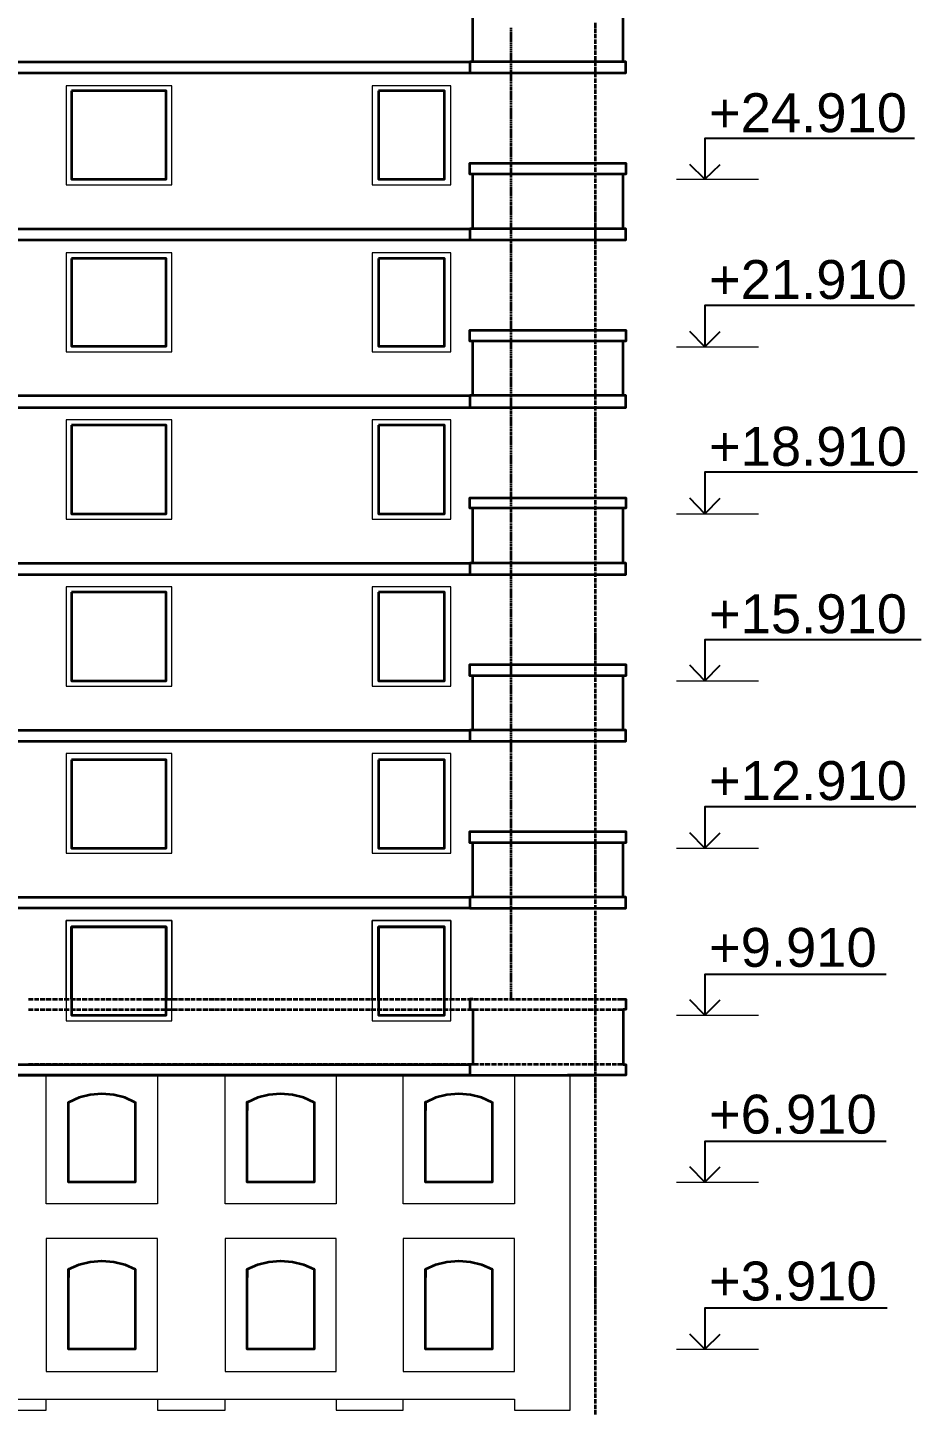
# Model space of a CAD drawing. Extents: x -39.3 to 16.4, y 0 to 11.7.
# Drawn here: x 5.428 to 7.837, y 1.992 to 5.732 of the extents above; entities that cross this region are included whole.
import ezdxf

# ---------------------------------------------------------------- set-up
doc = ezdxf.new("R2010")
doc.units = 0
doc.header["$MEASUREMENT"] = 0
doc.layers.add('PDF _Геометрия', color=7, linetype='Continuous')
doc.layers.add('PDF _Текст', color=7, linetype='Continuous')
doc.styles.add('PDF Arial', font='arial.ttf')

msp = doc.modelspace()

# ---------------------------------------------------------------- linework, layer by layer
at = {"layer": 'PDF _Геометрия', "lineweight": 35}
for points in [[(7.0333, 5.64), (6.6283, 5.64), (6.6283, 5.7867), (6.62, 5.7867), (6.62, 5.8167), (6.6283, 5.8167), (7.0333, 5.8167), (7.04, 5.8167), (7.04, 5.7867), (7.0333, 5.7867)], [(6.6283, 5.64), (6.62, 5.64), (6.62, 5.61), (6.6283, 5.61), (7.0333, 5.61), (7.04, 5.61), (7.04, 5.64), (7.0333, 5.64), (7.0333, 5.7867), (6.6283, 5.7867)], [(6.7317, 5.7283), (6.7317, 5.7317)], [(6.7317, 5.7233), (6.7317, 5.7267)], [(6.9583, 5.7317), (6.9583, 5.745)], [(6.9583, 5.7183), (6.9583, 5.73)], [(6.7317, 5.7183), (6.7317, 5.7217)], [(6.7317, 5.6917), (6.7317, 5.6967), (6.7317, 5.7017), (6.7317, 5.7067), (6.7317, 5.7117), (6.7317, 5.7167)], [(6.7317, 5.6867), (6.7317, 5.69)], [(6.7317, 5.6817), (6.7317, 5.685)], [(6.9583, 5.7033), (6.9583, 5.715)], [(6.9583, 5.6883), (6.9583, 5.7)], [(6.9583, 5.6733), (6.9583, 5.685)], [(6.7317, 5.6767), (6.7317, 5.68)], [(6.7317, 5.6717), (6.7317, 5.675)], [(6.7317, 5.6667), (6.7317, 5.67)], [(6.7317, 5.64), (6.7317, 5.645), (6.7317, 5.65), (6.7317, 5.655), (6.7317, 5.66), (6.7317, 5.665)], [(6.9583, 5.6583), (6.9583, 5.67)], [(6.9583, 5.6433), (6.9583, 5.655)], [(5.3283, 5.64), (6.62, 5.64)], [(6.7317, 5.635), (6.7317, 5.6383)], [(6.7317, 5.63), (6.7317, 5.6333)], [(6.7317, 5.625), (6.7317, 5.6283)], [(6.7317, 5.62), (6.7317, 5.6233)], [(6.7317, 5.615), (6.7317, 5.6183)], [(6.7317, 5.5883), (6.7317, 5.5933), (6.7317, 5.5983), (6.7317, 5.6033), (6.7317, 5.6083), (6.7317, 5.6133)], [(6.9583, 5.6283), (6.9583, 5.64)], [(6.9583, 5.6133), (6.9583, 5.625)], [(5.3217, 5.61), (5.3283, 5.61), (6.62, 5.61)], [(6.7317, 5.5833), (6.7317, 5.5867)], [(6.7317, 5.5783), (6.7317, 5.5817)], [(6.7317, 5.5733), (6.7317, 5.5767)], [(6.9583, 5.5983), (6.9583, 5.61)], [(6.9583, 5.5833), (6.9583, 5.595)], [(6.9583, 5.5683), (6.9583, 5.58)], [(6.7317, 5.5683), (6.7317, 5.5717)], [(6.7317, 5.5633), (6.7317, 5.5667)], [(6.7317, 5.5367), (6.7317, 5.5417), (6.7317, 5.5467), (6.7317, 5.5517), (6.7317, 5.5567), (6.7317, 5.5617)], [(6.9583, 5.5533), (6.9583, 5.565)], [(6.9583, 5.5383), (6.9583, 5.55)], [(6.7317, 5.5317), (6.7317, 5.535)], [(6.7317, 5.5267), (6.7317, 5.53)], [(6.7317, 5.5217), (6.7317, 5.525)], [(6.7317, 5.5167), (6.7317, 5.52)], [(6.7317, 5.5117), (6.7317, 5.515)], [(6.7317, 5.485), (6.7317, 5.49), (6.7317, 5.495), (6.7317, 5.5), (6.7317, 5.505), (6.7317, 5.51)], [(6.9583, 5.5233), (6.9583, 5.535)], [(6.9583, 5.5083), (6.9583, 5.52)], [(6.9583, 5.4933), (6.9583, 5.505)], [(6.7317, 5.48), (6.7317, 5.4833)], [(6.7317, 5.475), (6.7317, 5.4783)], [(6.7317, 5.47), (6.7317, 5.4733)], [(6.7317, 5.465), (6.7317, 5.4683)], [(6.7317, 5.46), (6.7317, 5.4633)], [(6.9583, 5.4783), (6.9583, 5.49)], [(6.9583, 5.4633), (6.9583, 5.475)], [(6.7317, 5.4333), (6.7317, 5.4383), (6.7317, 5.4433), (6.7317, 5.4483), (6.7317, 5.4533), (6.7317, 5.4583)], [(6.7317, 5.4283), (6.7317, 5.4317)], [(6.7317, 5.4233), (6.7317, 5.4267)], [(6.9583, 5.4483), (6.9583, 5.46)], [(6.9583, 5.4333), (6.9583, 5.445)], [(6.9583, 5.4183), (6.9583, 5.43)], [(6.7317, 5.4183), (6.7317, 5.4217)], [(6.7317, 5.4133), (6.7317, 5.4167)], [(6.7317, 5.4083), (6.7317, 5.4117)], [(6.7317, 5.3817), (6.7317, 5.3867), (6.7317, 5.3917), (6.7317, 5.3967), (6.7317, 5.4017), (6.7317, 5.4067)], [(6.9583, 5.4033), (6.9583, 5.415)], [(6.9583, 5.3883), (6.9583, 5.4)], [(7.0333, 5.19), (6.6283, 5.19), (6.6283, 5.3367), (6.62, 5.3367), (6.62, 5.3667), (6.6283, 5.3667), (7.0333, 5.3667), (7.04, 5.3667), (7.04, 5.3367), (7.0333, 5.3367)], [(6.7317, 5.3767), (6.7317, 5.38)], [(6.7317, 5.3717), (6.7317, 5.375)], [(6.7317, 5.3667), (6.7317, 5.37)], [(6.7317, 5.3617), (6.7317, 5.365)], [(6.7317, 5.3567), (6.7317, 5.36)], [(6.7317, 5.33), (6.7317, 5.335), (6.7317, 5.34), (6.7317, 5.345), (6.7317, 5.35), (6.7317, 5.355)], [(6.9583, 5.3733), (6.9583, 5.385)], [(6.9583, 5.3583), (6.9583, 5.37)], [(6.9583, 5.3433), (6.9583, 5.355)], [(6.6283, 5.19), (6.62, 5.19), (6.62, 5.16), (6.6283, 5.16), (7.0333, 5.16), (7.04, 5.16), (7.04, 5.19), (7.0333, 5.19), (7.0333, 5.3367), (6.6283, 5.3367)], [(6.7317, 5.325), (6.7317, 5.3283)], [(6.7317, 5.32), (6.7317, 5.3233)], [(6.7317, 5.315), (6.7317, 5.3183)], [(6.7317, 5.31), (6.7317, 5.3133)], [(6.9583, 5.3283), (6.9583, 5.34)], [(6.9583, 5.3133), (6.9583, 5.325)], [(6.7317, 5.305), (6.7317, 5.3083)], [(6.7317, 5.2783), (6.7317, 5.2833), (6.7317, 5.2883), (6.7317, 5.2933), (6.7317, 5.2983), (6.7317, 5.3033)], [(6.7317, 5.2733), (6.7317, 5.2767)], [(6.9583, 5.2983), (6.9583, 5.31)], [(6.9583, 5.2833), (6.9583, 5.295)], [(6.9583, 5.2683), (6.9583, 5.28)], [(6.7317, 5.2683), (6.7317, 5.2717)], [(6.7317, 5.2633), (6.7317, 5.2667)], [(6.7317, 5.2583), (6.7317, 5.2617)], [(6.7317, 5.2533), (6.7317, 5.2567)], [(6.7317, 5.2267), (6.7317, 5.2317), (6.7317, 5.2367), (6.7317, 5.2417), (6.7317, 5.2467), (6.7317, 5.2517)], [(6.9583, 5.2533), (6.9583, 5.265)], [(6.9583, 5.2383), (6.9583, 5.2517)], [(6.9583, 5.2233), (6.9583, 5.2367)], [(6.7317, 5.2217), (6.7317, 5.225)], [(6.7317, 5.2167), (6.7317, 5.22)], [(6.7317, 5.2117), (6.7317, 5.215)], [(6.7317, 5.2067), (6.7317, 5.21)], [(6.7317, 5.2017), (6.7317, 5.205)], [(6.7317, 5.175), (6.7317, 5.18), (6.7317, 5.185), (6.7317, 5.19), (6.7317, 5.195), (6.7317, 5.2)], [(6.9583, 5.2083), (6.9583, 5.2217)], [(6.9583, 5.1933), (6.9583, 5.2067)], [(5.3283, 5.19), (6.62, 5.19)], [(6.7317, 5.17), (6.7317, 5.1733)], [(6.7317, 5.165), (6.7317, 5.1683)], [(6.7317, 5.16), (6.7317, 5.1633)], [(6.9583, 5.1783), (6.9583, 5.1917)], [(6.9583, 5.1633), (6.9583, 5.1767)], [(6.9583, 5.1483), (6.9583, 5.1617)], [(5.3217, 5.16), (5.3283, 5.16), (6.62, 5.16)], [(6.7317, 5.155), (6.7317, 5.1583)], [(6.7317, 5.15), (6.7317, 5.1533)], [(6.7317, 5.1233), (6.7317, 5.1283), (6.7317, 5.1333), (6.7317, 5.1383), (6.7317, 5.1433), (6.7317, 5.1483)], [(6.9583, 5.135), (6.9583, 5.1467)], [(6.9583, 5.12), (6.9583, 5.1317)], [(6.7317, 5.1183), (6.7317, 5.1217)], [(6.7317, 5.1133), (6.7317, 5.1167)], [(6.7317, 5.1083), (6.7317, 5.1117)], [(6.7317, 5.1033), (6.7317, 5.1067)], [(6.7317, 5.0983), (6.7317, 5.1017)], [(6.7317, 5.0717), (6.7317, 5.0767), (6.7317, 5.0817), (6.7317, 5.0867), (6.7317, 5.0917), (6.7317, 5.0967)], [(6.9583, 5.105), (6.9583, 5.1167)], [(6.9583, 5.09), (6.9583, 5.1017)], [(6.9583, 5.075), (6.9583, 5.0867)], [(6.7317, 5.0667), (6.7317, 5.07)], [(6.7317, 5.0617), (6.7317, 5.065)], [(6.7317, 5.0567), (6.7317, 5.06)], [(6.7317, 5.0517), (6.7317, 5.055)], [(6.7317, 5.0467), (6.7317, 5.05)], [(6.9583, 5.06), (6.9583, 5.0717)], [(6.9583, 5.045), (6.9583, 5.0567)], [(6.7317, 5.02), (6.7317, 5.025), (6.7317, 5.03), (6.7317, 5.035), (6.7317, 5.04), (6.7317, 5.045)], [(6.7317, 5.015), (6.7317, 5.0183)], [(6.7317, 5.01), (6.7317, 5.0133)], [(6.9583, 5.03), (6.9583, 5.0417)], [(6.9583, 5.015), (6.9583, 5.0267)], [(6.9583, 5), (6.9583, 5.0117)], [(6.7317, 5.005), (6.7317, 5.0083)], [(6.7317, 5), (6.7317, 5.0033)], [(6.7317, 4.995), (6.7317, 4.9983)], [(6.7317, 4.9683), (6.7317, 4.9733), (6.7317, 4.9783), (6.7317, 4.9833), (6.7317, 4.9883), (6.7317, 4.9933)], [(6.9583, 4.985), (6.9583, 4.9967)], [(6.9583, 4.97), (6.9583, 4.9817)], [(6.7317, 4.9633), (6.7317, 4.9667)], [(6.7317, 4.9583), (6.7317, 4.9617)], [(6.7317, 4.9533), (6.7317, 4.9567)], [(6.7317, 4.9483), (6.7317, 4.9517)], [(6.7317, 4.9433), (6.7317, 4.9467)], [(6.7317, 4.9167), (6.7317, 4.9217), (6.7317, 4.9267), (6.7317, 4.9317), (6.7317, 4.9367), (6.7317, 4.9417)], [(6.9583, 4.955), (6.9583, 4.9667)], [(6.9583, 4.94), (6.9583, 4.9517)], [(7.0333, 4.74), (6.6283, 4.74), (6.6283, 4.8867), (6.62, 4.8867), (6.62, 4.9167), (6.6283, 4.9167), (7.0333, 4.9167), (7.04, 4.9167), (7.04, 4.8867), (7.0333, 4.8867)], [(6.7317, 4.9117), (6.7317, 4.915)], [(6.7317, 4.9067), (6.7317, 4.91)], [(6.7317, 4.9017), (6.7317, 4.905)], [(6.7317, 4.8967), (6.7317, 4.9)], [(6.9583, 4.925), (6.9583, 4.9367)], [(6.9583, 4.91), (6.9583, 4.9217)], [(6.9583, 4.895), (6.9583, 4.9067)], [(6.6283, 4.74), (6.62, 4.74), (6.62, 4.7083), (6.6283, 4.7083), (7.0333, 4.7083), (7.04, 4.7083), (7.04, 4.74), (7.0333, 4.74), (7.0333, 4.8867), (6.6283, 4.8867)], [(6.7317, 4.8917), (6.7317, 4.895)], [(6.7317, 4.865), (6.7317, 4.87), (6.7317, 4.875), (6.7317, 4.88), (6.7317, 4.885), (6.7317, 4.89)], [(6.7317, 4.86), (6.7317, 4.8633)], [(6.9583, 4.88), (6.9583, 4.8917)], [(6.9583, 4.865), (6.9583, 4.8767)], [(6.7317, 4.855), (6.7317, 4.8583)], [(6.7317, 4.85), (6.7317, 4.8533)], [(6.7317, 4.845), (6.7317, 4.8483)], [(6.7317, 4.84), (6.7317, 4.8433)], [(6.7317, 4.8133), (6.7317, 4.8183), (6.7317, 4.8233), (6.7317, 4.8283), (6.7317, 4.8333), (6.7317, 4.8383)], [(6.9583, 4.85), (6.9583, 4.8617)], [(6.9583, 4.835), (6.9583, 4.8467)], [(6.9583, 4.82), (6.9583, 4.8317)], [(6.7317, 4.8083), (6.7317, 4.8117)], [(6.7317, 4.8033), (6.7317, 4.8067)], [(6.7317, 4.7983), (6.7317, 4.8017)], [(6.7317, 4.7933), (6.7317, 4.7967)], [(6.7317, 4.7883), (6.7317, 4.7917)], [(6.9583, 4.805), (6.9583, 4.8167)], [(6.9583, 4.79), (6.9583, 4.8017)], [(6.7317, 4.7617), (6.7317, 4.7667), (6.7317, 4.7717), (6.7317, 4.7767), (6.7317, 4.7817), (6.7317, 4.7867)], [(6.7317, 4.7567), (6.7317, 4.76)], [(6.7317, 4.7517), (6.7317, 4.755)], [(6.7317, 4.7467), (6.7317, 4.75)], [(6.9583, 4.775), (6.9583, 4.7867)], [(6.9583, 4.76), (6.9583, 4.7717)], [(6.9583, 4.745), (6.9583, 4.7567)], [(5.3283, 4.74), (6.62, 4.74)], [(6.7317, 4.7417), (6.7317, 4.745)], [(6.7317, 4.7367), (6.7317, 4.74)], [(6.7317, 4.71), (6.7317, 4.715), (6.7317, 4.72), (6.7317, 4.725), (6.7317, 4.73), (6.7317, 4.735)], [(6.9583, 4.73), (6.9583, 4.7417)], [(6.9583, 4.715), (6.9583, 4.7267)], [(5.3217, 4.7083), (5.3283, 4.7083), (6.62, 4.7083)], [(6.7317, 4.705), (6.7317, 4.7083)], [(6.7317, 4.7), (6.7317, 4.7033)], [(6.7317, 4.695), (6.7317, 4.6983)], [(6.7317, 4.69), (6.7317, 4.6933)], [(6.7317, 4.685), (6.7317, 4.6883)], [(6.7317, 4.6583), (6.7317, 4.6633), (6.7317, 4.6683), (6.7317, 4.6733), (6.7317, 4.6783), (6.7317, 4.6833)], [(6.9583, 4.7), (6.9583, 4.7117)], [(6.9583, 4.685), (6.9583, 4.6967)], [(6.9583, 4.67), (6.9583, 4.6833)], [(6.7317, 4.6533), (6.7317, 4.6567)], [(6.7317, 4.6483), (6.7317, 4.6517)], [(6.7317, 4.6433), (6.7317, 4.6467)], [(6.7317, 4.6383), (6.7317, 4.6417)], [(6.9583, 4.655), (6.9583, 4.6683)], [(6.9583, 4.64), (6.9583, 4.6533)], [(6.9583, 4.625), (6.9583, 4.6383)], [(6.7317, 4.6333), (6.7317, 4.6367)], [(6.7317, 4.6067), (6.7317, 4.6117), (6.7317, 4.6167), (6.7317, 4.6217), (6.7317, 4.6267), (6.7317, 4.6317)], [(6.7317, 4.6017), (6.7317, 4.605)], [(6.9583, 4.61), (6.9583, 4.6233)], [(6.9583, 4.595), (6.9583, 4.6083)], [(6.7317, 4.5967), (6.7317, 4.6)], [(6.7317, 4.5917), (6.7317, 4.595)], [(6.7317, 4.5867), (6.7317, 4.59)], [(6.7317, 4.5817), (6.7317, 4.585)], [(6.7317, 4.555), (6.7317, 4.56), (6.7317, 4.565), (6.7317, 4.57), (6.7317, 4.575), (6.7317, 4.58)], [(6.9583, 4.58), (6.9583, 4.5933)], [(6.9583, 4.5667), (6.9583, 4.5783)], [(6.9583, 4.5517), (6.9583, 4.5633)], [(6.7317, 4.55), (6.7317, 4.5533)], [(6.7317, 4.545), (6.7317, 4.5483)], [(6.7317, 4.54), (6.7317, 4.5433)], [(6.7317, 4.535), (6.7317, 4.5383)], [(6.7317, 4.53), (6.7317, 4.5333)], [(6.7317, 4.5033), (6.7317, 4.5083), (6.7317, 4.5133), (6.7317, 4.5183), (6.7317, 4.5233), (6.7317, 4.5283)], [(6.9583, 4.5367), (6.9583, 4.5483)], [(6.9583, 4.5217), (6.9583, 4.5333)], [(6.7317, 4.4983), (6.7317, 4.5017)], [(6.7317, 4.4933), (6.7317, 4.4967)], [(6.7317, 4.4883), (6.7317, 4.4917)], [(6.9583, 4.5067), (6.9583, 4.5183)], [(6.9583, 4.4917), (6.9583, 4.5033)], [(6.9583, 4.4767), (6.9583, 4.4883)], [(7.0333, 4.2883), (6.6283, 4.2883), (6.6283, 4.4367), (6.62, 4.4367), (6.62, 4.465), (6.6283, 4.465), (7.0333, 4.465), (7.04, 4.465), (7.04, 4.4367), (7.0333, 4.4367)], [(6.7317, 4.4833), (6.7317, 4.4867)], [(6.7317, 4.4783), (6.7317, 4.4817)], [(6.7317, 4.4517), (6.7317, 4.4567), (6.7317, 4.4617), (6.7317, 4.4667), (6.7317, 4.4717), (6.7317, 4.4767)], [(6.9583, 4.4617), (6.9583, 4.4733)], [(6.9583, 4.4467), (6.9583, 4.4583)], [(6.6283, 4.2883), (6.62, 4.2883), (6.62, 4.2583), (6.6283, 4.2583), (7.0333, 4.2583), (7.04, 4.2583), (7.04, 4.2883), (7.0333, 4.2883), (7.0333, 4.4367), (6.6283, 4.4367)], [(6.7317, 4.4467), (6.7317, 4.45)], [(6.7317, 4.4417), (6.7317, 4.445)], [(6.7317, 4.4367), (6.7317, 4.44)], [(6.7317, 4.4317), (6.7317, 4.435)], [(6.7317, 4.4267), (6.7317, 4.43)], [(6.7317, 4.4), (6.7317, 4.405), (6.7317, 4.41), (6.7317, 4.415), (6.7317, 4.42), (6.7317, 4.425)], [(6.9583, 4.4317), (6.9583, 4.4433)], [(6.9583, 4.4167), (6.9583, 4.4283)], [(6.9583, 4.4017), (6.9583, 4.4133)], [(6.7317, 4.395), (6.7317, 4.3983)], [(6.7317, 4.39), (6.7317, 4.3933)], [(6.7317, 4.385), (6.7317, 4.3883)], [(6.7317, 4.38), (6.7317, 4.3833)], [(6.7317, 4.375), (6.7317, 4.3783)], [(6.9583, 4.3867), (6.9583, 4.3983)], [(6.9583, 4.3717), (6.9583, 4.3833)], [(6.7317, 4.3483), (6.7317, 4.3533), (6.7317, 4.3583), (6.7317, 4.3633), (6.7317, 4.3683), (6.7317, 4.3733)], [(6.7317, 4.3433), (6.7317, 4.3467)], [(6.7317, 4.3383), (6.7317, 4.3417)], [(6.9583, 4.3567), (6.9583, 4.3683)], [(6.9583, 4.3417), (6.9583, 4.3533)], [(6.7317, 4.3333), (6.7317, 4.3367)], [(6.7317, 4.3283), (6.7317, 4.3317)], [(6.7317, 4.3233), (6.7317, 4.3267)], [(6.7317, 4.2967), (6.7317, 4.3017), (6.7317, 4.3067), (6.7317, 4.3117), (6.7317, 4.3167), (6.7317, 4.3217)], [(6.9583, 4.3267), (6.9583, 4.3383)], [(6.9583, 4.3117), (6.9583, 4.3233)], [(6.9583, 4.2967), (6.9583, 4.3083)], [(5.3283, 4.2883), (6.62, 4.2883)], [(6.7317, 4.2917), (6.7317, 4.295)], [(6.7317, 4.2867), (6.7317, 4.29)], [(6.7317, 4.2817), (6.7317, 4.285)], [(6.7317, 4.2767), (6.7317, 4.28)], [(6.7317, 4.2717), (6.7317, 4.275)], [(6.7317, 4.245), (6.7317, 4.25), (6.7317, 4.255), (6.7317, 4.26), (6.7317, 4.265), (6.7317, 4.27)], [(6.9583, 4.2817), (6.9583, 4.2933)], [(6.9583, 4.2667), (6.9583, 4.2783)], [(5.3217, 4.2583), (5.3283, 4.2583), (6.62, 4.2583)], [(6.7317, 4.24), (6.7317, 4.2433)], [(6.7317, 4.235), (6.7317, 4.2383)], [(6.7317, 4.23), (6.7317, 4.2333)], [(6.7317, 4.225), (6.7317, 4.2283)], [(6.9583, 4.2517), (6.9583, 4.2633)], [(6.9583, 4.2367), (6.9583, 4.2483)], [(6.9583, 4.2217), (6.9583, 4.2333)], [(6.7317, 4.22), (6.7317, 4.2233)], [(6.7317, 4.1933), (6.7317, 4.1983), (6.7317, 4.2033), (6.7317, 4.2083), (6.7317, 4.2133), (6.7317, 4.2183)], [(6.7317, 4.1883), (6.7317, 4.1917)], [(6.9583, 4.2067), (6.9583, 4.2183)], [(6.9583, 4.1917), (6.9583, 4.2033)], [(6.7317, 4.1833), (6.7317, 4.1867)], [(6.7317, 4.1783), (6.7317, 4.1817)], [(6.7317, 4.1733), (6.7317, 4.1767)], [(6.7317, 4.1683), (6.7317, 4.1717)], [(6.7317, 4.1417), (6.7317, 4.1467), (6.7317, 4.1517), (6.7317, 4.1567), (6.7317, 4.1617), (6.7317, 4.1667)], [(6.9583, 4.1767), (6.9583, 4.1883)], [(6.9583, 4.1617), (6.9583, 4.1733)], [(6.9583, 4.1467), (6.9583, 4.1583)], [(6.7317, 4.1367), (6.7317, 4.14)], [(6.7317, 4.1317), (6.7317, 4.135)], [(6.7317, 4.1267), (6.7317, 4.13)], [(6.7317, 4.1217), (6.7317, 4.125)], [(6.7317, 4.1167), (6.7317, 4.12)], [(6.7317, 4.09), (6.7317, 4.095), (6.7317, 4.1), (6.7317, 4.105), (6.7317, 4.11), (6.7317, 4.115)], [(6.9583, 4.1317), (6.9583, 4.1433)], [(6.9583, 4.1167), (6.9583, 4.1283)], [(6.7317, 4.085), (6.7317, 4.0883)], [(6.7317, 4.08), (6.7317, 4.0833)], [(6.7317, 4.075), (6.7317, 4.0783)], [(6.9583, 4.1017), (6.9583, 4.1133)], [(6.9583, 4.0867), (6.9583, 4.1)], [(6.9583, 4.0717), (6.9583, 4.085)], [(6.7317, 4.07), (6.7317, 4.0733)], [(6.7317, 4.065), (6.7317, 4.0683)], [(6.7317, 4.0383), (6.7317, 4.0433), (6.7317, 4.0483), (6.7317, 4.0533), (6.7317, 4.0583), (6.7317, 4.0633)], [(6.9583, 4.0567), (6.9583, 4.07)], [(6.9583, 4.0417), (6.9583, 4.055)], [(6.9583, 4.0267), (6.9583, 4.04)], [(7.0333, 3.8383), (6.6283, 3.8383), (6.6283, 3.985), (6.62, 3.985), (6.62, 4.015), (6.6283, 4.015), (7.0333, 4.015), (7.04, 4.015), (7.04, 3.985), (7.0333, 3.985)], [(6.7317, 4.0333), (6.7317, 4.0367)], [(6.7317, 4.0283), (6.7317, 4.0317)], [(6.7317, 4.0233), (6.7317, 4.0267)], [(6.7317, 4.0183), (6.7317, 4.0217)], [(6.7317, 4.0133), (6.7317, 4.0167)], [(6.7317, 3.9867), (6.7317, 3.9917), (6.7317, 3.9967), (6.7317, 4.0017), (6.7317, 4.0067), (6.7317, 4.0117)], [(6.9583, 4.0117), (6.9583, 4.025)], [(6.9583, 3.9967), (6.9583, 4.01)], [(6.6283, 3.8383), (6.62, 3.8383), (6.62, 3.8083), (6.6283, 3.8083), (7.0333, 3.8083), (7.04, 3.8083), (7.04, 3.8383), (7.0333, 3.8383), (7.0333, 3.985), (6.6283, 3.985)], [(6.7317, 3.9817), (6.7317, 3.985)], [(6.7317, 3.9767), (6.7317, 3.98)], [(6.7317, 3.9717), (6.7317, 3.975)], [(6.7317, 3.9667), (6.7317, 3.97)], [(6.7317, 3.9617), (6.7317, 3.965)], [(6.9583, 3.9833), (6.9583, 3.995)], [(6.9583, 3.9683), (6.9583, 3.98)], [(6.9583, 3.9533), (6.9583, 3.965)], [(6.7317, 3.935), (6.7317, 3.94), (6.7317, 3.945), (6.7317, 3.95), (6.7317, 3.955), (6.7317, 3.96)], [(6.7317, 3.93), (6.7317, 3.9333)], [(6.7317, 3.925), (6.7317, 3.9283)], [(6.9583, 3.9383), (6.9583, 3.95)], [(6.9583, 3.9233), (6.9583, 3.935)], [(6.7317, 3.92), (6.7317, 3.9233)], [(6.7317, 3.915), (6.7317, 3.9183)], [(6.7317, 3.91), (6.7317, 3.9133)], [(6.7317, 3.8833), (6.7317, 3.8883), (6.7317, 3.8933), (6.7317, 3.8983), (6.7317, 3.9033), (6.7317, 3.9083)], [(6.9583, 3.9083), (6.9583, 3.92)], [(6.9583, 3.8933), (6.9583, 3.905)], [(6.9583, 3.8783), (6.9583, 3.89)], [(6.7317, 3.8783), (6.7317, 3.8817)], [(6.7317, 3.8733), (6.7317, 3.8767)], [(6.7317, 3.8683), (6.7317, 3.8717)], [(6.7317, 3.8633), (6.7317, 3.8667)], [(6.7317, 3.8583), (6.7317, 3.8617)], [(6.7317, 3.8317), (6.7317, 3.8367), (6.7317, 3.8417), (6.7317, 3.8467), (6.7317, 3.8517), (6.7317, 3.8567)], [(6.9583, 3.8633), (6.9583, 3.875)], [(6.9583, 3.8483), (6.9583, 3.86)], [(5.3283, 3.8383), (6.62, 3.8383)], [(6.7317, 3.8267), (6.7317, 3.83)], [(6.7317, 3.8217), (6.7317, 3.825)], [(6.7317, 3.8167), (6.7317, 3.82)], [(6.7317, 3.8117), (6.7317, 3.815)], [(6.9583, 3.8333), (6.9583, 3.845)], [(6.9583, 3.8183), (6.9583, 3.83)], [(6.9583, 3.8033), (6.9583, 3.815)], [(5.3217, 3.8083), (5.3283, 3.8083), (6.62, 3.8083)], [(6.7317, 3.8067), (6.7317, 3.81)], [(6.7317, 3.78), (6.7317, 3.785), (6.7317, 3.79), (6.7317, 3.795), (6.7317, 3.8), (6.7317, 3.805)], [(6.7317, 3.775), (6.7317, 3.7783)], [(6.9583, 3.7883), (6.9583, 3.8)], [(6.9583, 3.7733), (6.9583, 3.785)], [(6.7317, 3.77), (6.7317, 3.7733)], [(6.7317, 3.765), (6.7317, 3.7683)], [(6.7317, 3.76), (6.7317, 3.7633)], [(6.7317, 3.755), (6.7317, 3.7583)], [(6.7317, 3.7283), (6.7317, 3.7333), (6.7317, 3.7383), (6.7317, 3.7433), (6.7317, 3.7483), (6.7317, 3.7533)], [(6.9583, 3.7583), (6.9583, 3.77)], [(6.9583, 3.7433), (6.9583, 3.755)], [(6.7317, 3.7233), (6.7317, 3.7267)], [(6.7317, 3.7183), (6.7317, 3.7217)], [(6.7317, 3.7133), (6.7317, 3.7167)], [(6.7317, 3.7083), (6.7317, 3.7117)], [(6.7317, 3.7033), (6.7317, 3.7067)], [(6.9583, 3.7283), (6.9583, 3.74)], [(6.9583, 3.7133), (6.9583, 3.725)], [(6.9583, 3.6983), (6.9583, 3.71)], [(6.7317, 3.6767), (6.7317, 3.6817), (6.7317, 3.6867), (6.7317, 3.6917), (6.7317, 3.6967), (6.7317, 3.7017)], [(6.7317, 3.6717), (6.7317, 3.675)], [(6.7317, 3.6667), (6.7317, 3.67)], [(6.9583, 3.6833), (6.9583, 3.695)], [(6.9583, 3.6683), (6.9583, 3.68)], [(6.7317, 3.6617), (6.7317, 3.665)], [(6.7317, 3.6567), (6.7317, 3.66)], [(6.7317, 3.6517), (6.7317, 3.655)], [(6.7317, 3.625), (6.7317, 3.63), (6.7317, 3.635), (6.7317, 3.64), (6.7317, 3.645), (6.7317, 3.65)], [(6.9583, 3.6533), (6.9583, 3.665)], [(6.9583, 3.6383), (6.9583, 3.65)], [(6.9583, 3.6233), (6.9583, 3.635)], [(6.7317, 3.62), (6.7317, 3.6233)], [(6.7317, 3.615), (6.7317, 3.6183)], [(6.7317, 3.61), (6.7317, 3.6133)], [(6.7317, 3.605), (6.7317, 3.6083)], [(6.7317, 3.6), (6.7317, 3.6033)], [(6.7317, 3.5733), (6.7317, 3.5783), (6.7317, 3.5833), (6.7317, 3.5883), (6.7317, 3.5933), (6.7317, 3.5983)], [(6.9583, 3.6083), (6.9583, 3.62)], [(6.9583, 3.5933), (6.9583, 3.605)], [(7.0333, 3.3883), (6.6283, 3.3883), (6.6283, 3.535), (6.62, 3.535), (6.62, 3.565), (6.6283, 3.565), (7.0333, 3.565), (7.04, 3.565), (7.04, 3.535), (7.0333, 3.535)], [(6.7317, 3.5683), (6.7317, 3.5717)], [(6.7317, 3.5633), (6.7317, 3.5667)], [(6.7317, 3.5583), (6.7317, 3.5617)], [(6.7317, 3.5533), (6.7317, 3.5567)], [(6.9583, 3.5783), (6.9583, 3.59)], [(6.9583, 3.5633), (6.9583, 3.575)], [(6.9583, 3.5483), (6.9583, 3.56)], [(6.6283, 3.3883), (6.62, 3.3883), (6.62, 3.3583), (6.6283, 3.3583), (7.0333, 3.3583), (7.04, 3.3583), (7.04, 3.3883), (7.0333, 3.3883), (7.0333, 3.535), (6.6283, 3.535)], [(6.7317, 3.5483), (6.7317, 3.5517)], [(6.7317, 3.5217), (6.7317, 3.5267), (6.7317, 3.5317), (6.7317, 3.5367), (6.7317, 3.5417), (6.7317, 3.5467)], [(6.7317, 3.5167), (6.7317, 3.52)], [(6.9583, 3.5333), (6.9583, 3.545)], [(6.9583, 3.5183), (6.9583, 3.5317)], [(6.9583, 3.5033), (6.9583, 3.5167)], [(6.7317, 3.5117), (6.7317, 3.515)], [(6.7317, 3.5067), (6.7317, 3.51)], [(6.7317, 3.5017), (6.7317, 3.505)], [(6.7317, 3.4967), (6.7317, 3.5)], [(6.7317, 3.47), (6.7317, 3.475), (6.7317, 3.48), (6.7317, 3.485), (6.7317, 3.49), (6.7317, 3.495)], [(6.9583, 3.4883), (6.9583, 3.5017)], [(6.9583, 3.4733), (6.9583, 3.4867)], [(6.7317, 3.465), (6.7317, 3.4683)], [(6.7317, 3.46), (6.7317, 3.4633)], [(6.7317, 3.455), (6.7317, 3.4583)], [(6.7317, 3.45), (6.7317, 3.4533)], [(6.7317, 3.445), (6.7317, 3.4483)], [(6.7317, 3.4183), (6.7317, 3.4233), (6.7317, 3.4283), (6.7317, 3.4333), (6.7317, 3.4383), (6.7317, 3.4433)], [(6.9583, 3.4583), (6.9583, 3.4717)], [(6.9583, 3.4433), (6.9583, 3.4567)], [(6.9583, 3.4283), (6.9583, 3.4417)], [(6.7317, 3.4133), (6.7317, 3.4167)], [(6.7317, 3.4083), (6.7317, 3.4117)], [(6.7317, 3.4033), (6.7317, 3.4067)], [(6.9583, 3.415), (6.9583, 3.4267)], [(6.9583, 3.4), (6.9583, 3.4117)], [(5.3283, 3.3883), (6.62, 3.3883)], [(6.7317, 3.3983), (6.7317, 3.4017)], [(6.7317, 3.3933), (6.7317, 3.3967)], [(6.7317, 3.3667), (6.7317, 3.3717), (6.7317, 3.3767), (6.7317, 3.3817), (6.7317, 3.3867), (6.7317, 3.3917)], [(6.9583, 3.385), (6.9583, 3.3967)], [(6.9583, 3.37), (6.9583, 3.3817)], [(6.9583, 3.355), (6.9583, 3.3667)], [(6.62, 3.3583), (5.3283, 3.3583)], [(6.7317, 3.3617), (6.7317, 3.365)], [(6.7317, 3.3567), (6.7317, 3.36)], [(6.7317, 3.3517), (6.7317, 3.355)], [(6.7317, 3.3467), (6.7317, 3.35)], [(6.7317, 3.3417), (6.7317, 3.345)], [(6.7317, 3.315), (6.7317, 3.32), (6.7317, 3.325), (6.7317, 3.33), (6.7317, 3.335), (6.7317, 3.34)], [(6.9583, 3.34), (6.9583, 3.3517)], [(6.9583, 3.325), (6.9583, 3.3367)], [(5.5467, 3.1133), (5.5467, 3.3083), (5.8017, 3.3083), (5.8017, 3.1133)], [(6.3733, 3.1133), (6.3733, 3.3083), (6.5517, 3.3083), (6.3733, 3.3083)], [(6.7317, 3.31), (6.7317, 3.3133)], [(6.7317, 3.305), (6.7317, 3.3083)], [(6.7317, 3.3), (6.7317, 3.3033)], [(6.7317, 3.295), (6.7317, 3.2983)], [(6.7317, 3.29), (6.7317, 3.2933)], [(6.9583, 3.31), (6.9583, 3.3217)], [(6.9583, 3.295), (6.9583, 3.3067)], [(6.9583, 3.28), (6.9583, 3.2917)], [(6.7317, 3.2633), (6.7317, 3.2683), (6.7317, 3.2733), (6.7317, 3.2783), (6.7317, 3.2833), (6.7317, 3.2883)], [(6.7317, 3.2583), (6.7317, 3.2617)], [(6.7317, 3.2533), (6.7317, 3.2567)], [(6.9583, 3.265), (6.9583, 3.2767)], [(6.9583, 3.25), (6.9583, 3.2617)], [(6.7317, 3.2483), (6.7317, 3.2517)], [(6.7317, 3.2433), (6.7317, 3.2467)], [(6.7317, 3.2383), (6.7317, 3.2417)], [(6.7317, 3.2117), (6.7317, 3.2167), (6.7317, 3.2217), (6.7317, 3.2267), (6.7317, 3.2317), (6.7317, 3.2367)], [(6.9583, 3.235), (6.9583, 3.2467)], [(6.9583, 3.22), (6.9583, 3.2317)], [(6.9583, 3.205), (6.9583, 3.2167)], [(6.7317, 3.2067), (6.7317, 3.21)], [(6.7317, 3.2017), (6.7317, 3.205)], [(6.7317, 3.1967), (6.7317, 3.2)], [(6.7317, 3.1917), (6.7317, 3.195)], [(6.7317, 3.1867), (6.7317, 3.19)], [(6.7317, 3.16), (6.7317, 3.165), (6.7317, 3.17), (6.7317, 3.175), (6.7317, 3.18), (6.7317, 3.185)], [(6.9583, 3.19), (6.9583, 3.2017)], [(6.9583, 3.175), (6.9583, 3.1867)], [(6.7317, 3.155), (6.7317, 3.1583)], [(6.7317, 3.15), (6.7317, 3.1533)], [(6.7317, 3.145), (6.7317, 3.1483)], [(6.7317, 3.14), (6.7317, 3.1433)], [(6.9583, 3.16), (6.9583, 3.1717)], [(6.9583, 3.145), (6.9583, 3.1567)], [(6.9583, 3.13), (6.9583, 3.1417)], [(6.6283, 3.1133), (6.62, 3.1133), (6.62, 3.085), (6.6283, 3.085), (6.6283, 2.9367), (6.62, 2.9367), (6.62, 2.9083), (5.3283, 2.9083), (5.3283, 2.9367), (6.62, 2.9367)], [(5.43, 3.1133), (5.4433, 3.1133)], [(5.4467, 3.1133), (5.4583, 3.1133)], [(5.4617, 3.1133), (5.475, 3.1133)], [(5.4783, 3.1133), (5.4917, 3.1133)], [(5.495, 3.1133), (5.5083, 3.1133)], [(5.5117, 3.1133), (5.5233, 3.1133)], [(5.5267, 3.1133), (5.54, 3.1133)], [(5.5433, 3.1133), (5.5567, 3.1133)], [(5.56, 3.1133), (5.5717, 3.1133)], [(5.575, 3.1133), (5.5883, 3.1133)], [(5.5917, 3.1133), (5.605, 3.1133)], [(5.6083, 3.1133), (5.6217, 3.1133)], [(5.625, 3.1133), (5.6367, 3.1133)], [(5.64, 3.1133), (5.6533, 3.1133)], [(5.6567, 3.1133), (5.67, 3.1133)], [(5.6733, 3.1133), (5.6867, 3.1133)], [(5.69, 3.1133), (5.7017, 3.1133)], [(5.705, 3.1133), (5.7183, 3.1133)], [(5.7217, 3.1133), (5.735, 3.1133)], [(5.7383, 3.1133), (5.7517, 3.1133)], [(5.7533, 3.1133), (5.7667, 3.1133)], [(5.77, 3.1133), (5.7833, 3.1133)], [(5.7867, 3.1133), (5.8, 3.1133)], [(5.8033, 3.1133), (5.815, 3.1133)], [(5.8183, 3.1133), (5.8317, 3.1133)], [(5.835, 3.1133), (5.8483, 3.1133)], [(5.8517, 3.1133), (5.865, 3.1133)], [(5.8683, 3.1133), (5.88, 3.1133)], [(5.8833, 3.1133), (5.8967, 3.1133)], [(5.9, 3.1133), (5.9133, 3.1133)], [(5.9167, 3.1133), (5.93, 3.1133)], [(5.9317, 3.1133), (5.945, 3.1133)], [(5.9483, 3.1133), (5.9617, 3.1133)], [(5.965, 3.1133), (5.9783, 3.1133)], [(5.9817, 3.1133), (5.9933, 3.1133)], [(5.9967, 3.1133), (6.01, 3.1133)], [(6.0133, 3.1133), (6.0267, 3.1133)], [(6.03, 3.1133), (6.0433, 3.1133)], [(6.0467, 3.1133), (6.0583, 3.1133)], [(6.0617, 3.1133), (6.075, 3.1133)], [(6.0783, 3.1133), (6.0917, 3.1133)], [(6.095, 3.1133), (6.1083, 3.1133)], [(6.1117, 3.1133), (6.1233, 3.1133)], [(6.1267, 3.1133), (6.14, 3.1133)], [(6.1433, 3.1133), (6.1567, 3.1133)], [(6.16, 3.1133), (6.1717, 3.1133)], [(6.175, 3.1133), (6.1883, 3.1133)], [(6.1917, 3.1133), (6.205, 3.1133)], [(6.2083, 3.1133), (6.2217, 3.1133)], [(6.225, 3.1133), (6.2367, 3.1133)], [(6.24, 3.1133), (6.2533, 3.1133)], [(6.2567, 3.1133), (6.27, 3.1133)], [(6.2733, 3.1133), (6.2867, 3.1133)], [(6.29, 3.1133), (6.3017, 3.1133)], [(6.305, 3.1133), (6.3183, 3.1133)], [(6.3217, 3.1133), (6.335, 3.1133)], [(6.3383, 3.1133), (6.3517, 3.1133)], [(6.3533, 3.1133), (6.3667, 3.1133)], [(6.37, 3.1133), (6.3833, 3.1133)], [(6.3867, 3.1133), (6.4, 3.1133)], [(6.4033, 3.1133), (6.415, 3.1133)], [(6.4183, 3.1133), (6.4317, 3.1133)], [(6.435, 3.1133), (6.4483, 3.1133)], [(6.4517, 3.1133), (6.465, 3.1133)], [(6.4683, 3.1133), (6.48, 3.1133)], [(6.4833, 3.1133), (6.4967, 3.1133)], [(6.5, 3.1133), (6.5133, 3.1133)], [(6.5167, 3.1133), (6.53, 3.1133)], [(6.5317, 3.1133), (6.545, 3.1133)], [(6.5483, 3.1133), (6.5617, 3.1133)], [(6.565, 3.1133), (6.5783, 3.1133)], [(6.5817, 3.1133), (6.5933, 3.1133)], [(6.5967, 3.1133), (6.61, 3.1133)], [(6.6133, 3.1133), (6.6267, 3.1133)], [(6.63, 3.1133), (6.6433, 3.1133)], [(6.6467, 3.1133), (6.6583, 3.1133)], [(6.6617, 3.1133), (6.675, 3.1133)], [(6.6783, 3.1133), (6.6917, 3.1133)], [(6.695, 3.1133), (6.7083, 3.1133)], [(6.7117, 3.1133), (6.7233, 3.1133)], [(6.7267, 3.1133), (6.74, 3.1133)], [(6.7317, 3.135), (6.7317, 3.1383)], [(6.7317, 3.1133), (6.7317, 3.1183), (6.7317, 3.1233), (6.7317, 3.1283), (6.7317, 3.1333)], [(6.7433, 3.1133), (6.7567, 3.1133)], [(6.76, 3.1133), (6.7717, 3.1133)], [(6.775, 3.1133), (6.7883, 3.1133)], [(6.7917, 3.1133), (6.805, 3.1133)], [(6.8083, 3.1133), (6.8217, 3.1133)], [(6.825, 3.1133), (6.8367, 3.1133)], [(6.84, 3.1133), (6.8533, 3.1133)], [(6.8567, 3.1133), (6.87, 3.1133)], [(6.8733, 3.1133), (6.8867, 3.1133)], [(7.0183, 3.1133), (7.0333, 3.1133), (7.04, 3.1133), (7.04, 3.085), (7.0333, 3.085), (7.0333, 2.9367), (7.04, 2.9367), (7.04, 2.9083), (7.0333, 2.9083), (6.8833, 2.9083)], [(6.89, 3.1133), (6.9017, 3.1133)], [(6.905, 3.1133), (6.9183, 3.1133)], [(6.9217, 3.1133), (6.935, 3.1133)], [(6.9383, 3.1133), (6.9517, 3.1133)], [(6.9533, 3.1133), (6.9667, 3.1133)], [(6.9583, 3.115), (6.9583, 3.1267)], [(6.9583, 3.1), (6.9583, 3.1117)], [(6.97, 3.1133), (6.9833, 3.1133)], [(6.9867, 3.1133), (7, 3.1133)], [(7.0033, 3.1133), (7.015, 3.1133)], [(5.43, 3.085), (5.4433, 3.085)], [(5.4467, 3.085), (5.4583, 3.085)], [(5.4617, 3.085), (5.475, 3.085)], [(5.4783, 3.085), (5.4917, 3.085)], [(5.495, 3.085), (5.5083, 3.085)], [(5.5117, 3.085), (5.5233, 3.085)], [(5.5267, 3.085), (5.54, 3.085)], [(5.5433, 3.085), (5.5567, 3.085)], [(5.56, 3.085), (5.5717, 3.085)], [(5.575, 3.085), (5.5883, 3.085)], [(5.5917, 3.085), (5.605, 3.085)], [(5.6083, 3.085), (5.6217, 3.085)], [(5.625, 3.085), (5.6367, 3.085)], [(5.64, 3.085), (5.6533, 3.085)], [(5.6567, 3.085), (5.67, 3.085)], [(5.6733, 3.085), (5.6867, 3.085)], [(5.69, 3.085), (5.7017, 3.085)], [(5.705, 3.085), (5.7183, 3.085)], [(5.7217, 3.085), (5.735, 3.085)], [(5.7383, 3.085), (5.7517, 3.085)], [(5.7533, 3.085), (5.7667, 3.085)], [(5.77, 3.085), (5.7833, 3.085)], [(5.7867, 3.085), (5.8, 3.085)], [(5.8033, 3.085), (5.815, 3.085)], [(5.8183, 3.085), (5.8317, 3.085)], [(5.835, 3.085), (5.8483, 3.085)], [(5.8517, 3.085), (5.865, 3.085)], [(5.8683, 3.085), (5.88, 3.085)], [(5.8833, 3.085), (5.8967, 3.085)], [(5.9, 3.085), (5.9133, 3.085)], [(5.9167, 3.085), (5.93, 3.085)], [(5.9317, 3.085), (5.945, 3.085)], [(5.9483, 3.085), (5.9617, 3.085)], [(5.965, 3.085), (5.9783, 3.085)], [(5.9817, 3.085), (5.9933, 3.085)], [(5.9967, 3.085), (6.01, 3.085)], [(6.0133, 3.085), (6.0267, 3.085)], [(6.03, 3.085), (6.0433, 3.085)], [(6.0467, 3.085), (6.0583, 3.085)], [(6.0617, 3.085), (6.075, 3.085)], [(6.0783, 3.085), (6.0917, 3.085)], [(6.095, 3.085), (6.1083, 3.085)], [(6.1117, 3.085), (6.1233, 3.085)], [(6.1267, 3.085), (6.14, 3.085)], [(6.1433, 3.085), (6.1567, 3.085)], [(6.16, 3.085), (6.1717, 3.085)], [(6.175, 3.085), (6.1883, 3.085)], [(6.1917, 3.085), (6.205, 3.085)], [(6.2083, 3.085), (6.2217, 3.085)], [(6.225, 3.085), (6.2367, 3.085)], [(6.24, 3.085), (6.2533, 3.085)], [(6.2567, 3.085), (6.27, 3.085)], [(6.2733, 3.085), (6.2867, 3.085)], [(6.29, 3.085), (6.3017, 3.085)], [(6.305, 3.085), (6.3183, 3.085)], [(6.3217, 3.085), (6.335, 3.085)], [(6.3383, 3.085), (6.3517, 3.085)], [(6.3533, 3.085), (6.3667, 3.085)], [(6.37, 3.085), (6.3833, 3.085)], [(6.3867, 3.085), (6.4, 3.085)], [(6.4033, 3.085), (6.415, 3.085)], [(6.4183, 3.085), (6.4317, 3.085)], [(6.435, 3.085), (6.4483, 3.085)], [(6.4517, 3.085), (6.465, 3.085)], [(6.4683, 3.085), (6.48, 3.085)], [(6.4833, 3.085), (6.4967, 3.085)], [(6.5, 3.085), (6.5133, 3.085)], [(6.5167, 3.085), (6.53, 3.085)], [(6.5317, 3.085), (6.545, 3.085)], [(6.5483, 3.085), (6.5617, 3.085)], [(6.565, 3.085), (6.5783, 3.085)], [(6.5817, 3.085), (6.5933, 3.085)], [(6.5967, 3.085), (6.61, 3.085)], [(6.6133, 3.085), (6.6267, 3.085)], [(6.63, 3.085), (6.6433, 3.085)], [(6.6467, 3.085), (6.6583, 3.085)], [(6.6617, 3.085), (6.675, 3.085)], [(6.6783, 3.085), (6.6917, 3.085)], [(6.695, 3.085), (6.7083, 3.085)], [(6.7117, 3.085), (6.7233, 3.085)], [(6.7267, 3.085), (6.74, 3.085)], [(6.7433, 3.085), (6.7567, 3.085)], [(6.76, 3.085), (6.7717, 3.085)], [(6.775, 3.085), (6.7883, 3.085)], [(6.7917, 3.085), (6.805, 3.085)], [(6.8083, 3.085), (6.8217, 3.085)], [(6.825, 3.085), (6.8367, 3.085)], [(6.84, 3.085), (6.8533, 3.085)], [(6.8567, 3.085), (6.87, 3.085)], [(6.8733, 3.085), (6.8867, 3.085)], [(6.89, 3.085), (6.9017, 3.085)], [(6.905, 3.085), (6.9183, 3.085)], [(6.9217, 3.085), (6.935, 3.085)], [(6.9383, 3.085), (6.9517, 3.085)], [(6.9533, 3.085), (6.9667, 3.085)], [(6.9583, 3.085), (6.9583, 3.0967)], [(6.9583, 3.07), (6.9583, 3.0817)], [(6.97, 3.085), (6.9833, 3.085)], [(6.9867, 3.085), (7, 3.085)], [(7.0033, 3.085), (7.015, 3.085)], [(7.0183, 3.085), (7.0333, 3.085)], [(6.9583, 3.055), (6.9583, 3.0667)], [(6.9583, 3.04), (6.9583, 3.0517)], [(6.9583, 3.025), (6.9583, 3.0367)], [(6.9583, 3.01), (6.9583, 3.0217)], [(6.9583, 2.995), (6.9583, 3.0067)], [(6.9583, 2.98), (6.9583, 2.9917)], [(6.9583, 2.965), (6.9583, 2.9767)], [(6.9583, 2.95), (6.9583, 2.9633)], [(5.4433, 2.9367), (5.43, 2.9367)], [(5.4583, 2.9367), (5.4467, 2.9367)], [(5.475, 2.9367), (5.4617, 2.9367)], [(5.4917, 2.9367), (5.4783, 2.9367)], [(5.5083, 2.9367), (5.495, 2.9367)], [(5.5233, 2.9367), (5.5117, 2.9367)], [(5.54, 2.9367), (5.5267, 2.9367)], [(5.5567, 2.9367), (5.5433, 2.9367)], [(5.5717, 2.9367), (5.56, 2.9367)], [(5.5883, 2.9367), (5.575, 2.9367)], [(5.605, 2.9367), (5.5917, 2.9367)], [(5.6217, 2.9367), (5.6083, 2.9367)], [(5.6367, 2.9367), (5.625, 2.9367)], [(5.6533, 2.9367), (5.64, 2.9367)], [(5.67, 2.9367), (5.6567, 2.9367)], [(5.6867, 2.9367), (5.6733, 2.9367)], [(5.7017, 2.9367), (5.69, 2.9367)], [(5.7183, 2.9367), (5.705, 2.9367)], [(5.735, 2.9367), (5.7217, 2.9367)], [(5.7517, 2.9367), (5.7383, 2.9367)], [(5.7667, 2.9367), (5.7533, 2.9367)], [(5.7833, 2.9367), (5.77, 2.9367)], [(5.8, 2.9367), (5.7867, 2.9367)], [(5.815, 2.9367), (5.8033, 2.9367)], [(5.8317, 2.9367), (5.8183, 2.9367)], [(5.8483, 2.9367), (5.835, 2.9367)], [(5.865, 2.9367), (5.8517, 2.9367)], [(5.88, 2.9367), (5.8683, 2.9367)], [(5.8967, 2.9367), (5.8833, 2.9367)], [(5.9133, 2.9367), (5.9, 2.9367)], [(5.93, 2.9367), (5.9167, 2.9367)], [(5.945, 2.9367), (5.9317, 2.9367)], [(5.9617, 2.9367), (5.9483, 2.9367)], [(5.9783, 2.9367), (5.965, 2.9367)], [(5.9933, 2.9367), (5.9817, 2.9367)], [(6.01, 2.9367), (5.9967, 2.9367)], [(6.0267, 2.9367), (6.0133, 2.9367)], [(6.0433, 2.9367), (6.03, 2.9367)], [(6.0583, 2.9367), (6.0467, 2.9367)], [(6.075, 2.9367), (6.0617, 2.9367)], [(6.0917, 2.9367), (6.0783, 2.9367)], [(6.1083, 2.9367), (6.095, 2.9367)], [(6.1233, 2.9367), (6.1117, 2.9367)], [(6.14, 2.9367), (6.1267, 2.9367)], [(6.1567, 2.9367), (6.1433, 2.9367)], [(6.1717, 2.9367), (6.16, 2.9367)], [(6.1883, 2.9367), (6.175, 2.9367)], [(6.205, 2.9367), (6.1917, 2.9367)], [(6.2217, 2.9367), (6.2083, 2.9367)], [(6.2367, 2.9367), (6.225, 2.9367)], [(6.2533, 2.9367), (6.24, 2.9367)], [(6.27, 2.9367), (6.2567, 2.9367)], [(6.2867, 2.9367), (6.2733, 2.9367)], [(6.3017, 2.9367), (6.29, 2.9367)], [(6.3183, 2.9367), (6.305, 2.9367)], [(6.335, 2.9367), (6.3217, 2.9367)], [(6.3517, 2.9367), (6.3383, 2.9367)], [(6.3667, 2.9367), (6.3533, 2.9367)], [(6.3833, 2.9367), (6.37, 2.9367)], [(6.4, 2.9367), (6.3867, 2.9367)], [(6.415, 2.9367), (6.4033, 2.9367)], [(6.4317, 2.9367), (6.4183, 2.9367)], [(6.4483, 2.9367), (6.435, 2.9367)], [(6.465, 2.9367), (6.4517, 2.9367)], [(6.48, 2.9367), (6.4683, 2.9367)], [(6.4967, 2.9367), (6.4833, 2.9367)], [(6.5133, 2.9367), (6.5, 2.9367)], [(6.53, 2.9367), (6.5167, 2.9367)], [(6.545, 2.9367), (6.5317, 2.9367)], [(6.5617, 2.9367), (6.5483, 2.9367)], [(6.5783, 2.9367), (6.565, 2.9367)], [(6.5933, 2.9367), (6.5817, 2.9367)], [(6.61, 2.9367), (6.5967, 2.9367)], [(6.6267, 2.9367), (6.6133, 2.9367)], [(6.6433, 2.9367), (6.63, 2.9367)], [(6.6583, 2.9367), (6.6467, 2.9367)], [(6.675, 2.9367), (6.6617, 2.9367)], [(6.6917, 2.9367), (6.6783, 2.9367)], [(6.7083, 2.9367), (6.695, 2.9367)], [(6.7233, 2.9367), (6.7117, 2.9367)], [(6.74, 2.9367), (6.7267, 2.9367)], [(6.7567, 2.9367), (6.7433, 2.9367)], [(6.7717, 2.9367), (6.76, 2.9367)], [(6.7883, 2.9367), (6.775, 2.9367)], [(6.805, 2.9367), (6.7917, 2.9367)], [(6.8217, 2.9367), (6.8083, 2.9367)], [(6.8367, 2.9367), (6.825, 2.9367)], [(6.8533, 2.9367), (6.84, 2.9367)], [(6.87, 2.9367), (6.8567, 2.9367)], [(6.8867, 2.9367), (6.8733, 2.9367)], [(6.9017, 2.9367), (6.89, 2.9367)], [(6.9183, 2.9367), (6.905, 2.9367)], [(6.935, 2.9367), (6.9217, 2.9367)], [(6.9517, 2.9367), (6.9383, 2.9367)], [(6.9667, 2.9367), (6.9533, 2.9367)], [(6.9583, 2.935), (6.9583, 2.9483)], [(6.9583, 2.92), (6.9583, 2.9333)], [(6.9583, 2.905), (6.9583, 2.9183)], [(6.9833, 2.9367), (6.97, 2.9367)], [(7, 2.9367), (6.9867, 2.9367)], [(7.015, 2.9367), (7.0033, 2.9367)], [(7.0333, 2.9367), (7.0183, 2.9367)], [(2.4533, 1.785), (2.3767, 1.785), (2.3767, 2.9083), (6.9583, 2.9083)], [(6.9583, 2.89), (6.9583, 2.9033)], [(6.9583, 2.875), (6.9583, 2.8883)], [(5.7183, 2.835), (5.69, 2.8483), (5.66, 2.855), (5.6283, 2.8583), (5.5967, 2.855), (5.5667, 2.8483), (5.5383, 2.835)], [(6.2, 2.835), (6.1717, 2.8483), (6.1417, 2.855), (6.11, 2.8583), (6.0783, 2.855), (6.0483, 2.8483), (6.02, 2.835)], [(6.68, 2.835), (6.6517, 2.8483), (6.6217, 2.855), (6.59, 2.8583), (6.5583, 2.855), (6.5283, 2.8483), (6.5, 2.835)], [(6.9583, 2.86), (6.9583, 2.8733)], [(6.9583, 2.8467), (6.9583, 2.8583)], [(6.9583, 2.8317), (6.9583, 2.8433)], [(5.7183, 2.8367), (5.7183, 2.62), (5.5383, 2.62), (5.5383, 2.8367)], [(6.2, 2.8367), (6.2, 2.62), (6.02, 2.62), (6.02, 2.8367), (6.02, 2.8133)], [(6.68, 2.8367), (6.68, 2.62), (6.5, 2.62), (6.5, 2.8367), (6.5, 2.8133)], [(6.9583, 2.8167), (6.9583, 2.8283)], [(6.9583, 2.8017), (6.9583, 2.8133)], [(6.9583, 2.7867), (6.9583, 2.7983)], [(6.9583, 2.7717), (6.9583, 2.7833)], [(6.9583, 2.7567), (6.9583, 2.7683)], [(6.9583, 2.7417), (6.9583, 2.7533)], [(6.9583, 2.7267), (6.9583, 2.7383)], [(6.9583, 2.7117), (6.9583, 2.7233)], [(6.9583, 2.6967), (6.9583, 2.7083)], [(6.9583, 2.6817), (6.9583, 2.6933)], [(6.9583, 2.6667), (6.9583, 2.6783)], [(6.9583, 2.6517), (6.9583, 2.6633)], [(6.9583, 2.6367), (6.9583, 2.6483)], [(6.9583, 2.6217), (6.9583, 2.6333)], [(6.9583, 2.6067), (6.9583, 2.6183)], [(6.9583, 2.5917), (6.9583, 2.6033)], [(6.9583, 2.5767), (6.9583, 2.5883)], [(6.9583, 2.5617), (6.9583, 2.5733)], [(6.9583, 2.5467), (6.9583, 2.5583)], [(6.9583, 2.5317), (6.9583, 2.5433)], [(6.9583, 2.5167), (6.9583, 2.5283)], [(6.9583, 2.5017), (6.9583, 2.5133)], [(6.9583, 2.4867), (6.9583, 2.4983)], [(6.9583, 2.4717), (6.9583, 2.4833)], [(6.9583, 2.4567), (6.9583, 2.4683)], [(6.9583, 2.4417), (6.9583, 2.4533)], [(6.9583, 2.4267), (6.9583, 2.4383)], [(5.5383, 2.385), (5.5667, 2.3983), (5.5967, 2.405), (5.6283, 2.4083), (5.66, 2.405), (5.69, 2.3983), (5.7183, 2.385), (5.7183, 2.17), (5.5383, 2.17), (5.5383, 2.385), (5.5383, 2.3633)], [(6.02, 2.385), (6.0483, 2.3983), (6.0783, 2.405), (6.11, 2.4083), (6.1417, 2.405), (6.1717, 2.3983), (6.2, 2.385), (6.2, 2.17), (6.02, 2.17), (6.02, 2.385), (6.02, 2.3633)], [(6.5, 2.385), (6.5283, 2.3983), (6.5583, 2.405), (6.59, 2.4083), (6.6217, 2.405), (6.6517, 2.3983), (6.68, 2.385), (6.68, 2.17), (6.5, 2.17), (6.5, 2.385), (6.5, 2.3633)], [(6.9583, 2.4117), (6.9583, 2.4233)], [(6.9583, 2.3967), (6.9583, 2.4083)], [(6.9583, 2.3817), (6.9583, 2.3933)], [(6.9583, 2.3667), (6.9583, 2.38)], [(6.9583, 2.3517), (6.9583, 2.365)], [(6.9583, 2.3367), (6.9583, 2.35)], [(6.9583, 2.3217), (6.9583, 2.335)], [(6.9583, 2.3067), (6.9583, 2.32)], [(6.9583, 2.2917), (6.9583, 2.305)], [(6.9583, 2.2767), (6.9583, 2.29)], [(6.9583, 2.2633), (6.9583, 2.275)], [(6.9583, 2.2483), (6.9583, 2.26)], [(6.9583, 2.2333), (6.9583, 2.245)], [(6.9583, 2.2183), (6.9583, 2.23)], [(6.9583, 2.2033), (6.9583, 2.215)], [(6.9583, 2.1883), (6.9583, 2.2)], [(6.9583, 2.1733), (6.9583, 2.185)], [(6.9583, 2.1583), (6.9583, 2.17)], [(6.9583, 2.1433), (6.9583, 2.155)], [(6.9583, 2.1283), (6.9583, 2.14)], [(6.9583, 2.1133), (6.9583, 2.125)], [(6.9583, 2.0983), (6.9583, 2.11)], [(6.9583, 2.0833), (6.9583, 2.095)], [(6.9583, 2.0683), (6.9583, 2.08)], [(6.9583, 2.0533), (6.9583, 2.065)], [(6.9583, 2.0383), (6.9583, 2.05)], [(6.9583, 2.0233), (6.9583, 2.035)], [(6.9583, 2.0083), (6.9583, 2.02)], [(6.9583, 1.9933), (6.9583, 2.005)]]:
    msp.add_lwpolyline(points, dxfattribs=at)
at = {"layer": 'PDF _Геометрия', "lineweight": 18}
for points in [[(5.5317, 5.575), (5.5317, 5.3083), (5.8167, 5.3083), (5.8167, 5.575)], [(6.3567, 5.575), (6.3567, 5.3083), (6.5683, 5.3083), (6.5683, 5.575)], [(5.5317, 5.125), (5.5317, 4.8583), (5.8167, 4.8583), (5.8167, 5.125)], [(6.3567, 5.125), (6.3567, 4.8583), (6.5683, 4.8583), (6.5683, 5.125)], [(5.5317, 4.675), (5.5317, 4.4067), (5.8167, 4.4067), (5.8167, 4.675)], [(6.3567, 4.675), (6.3567, 4.4067), (6.5683, 4.4067), (6.5683, 4.675)], [(5.5317, 4.225), (5.5317, 3.9567), (5.8167, 3.9567), (5.8167, 4.225)], [(6.3567, 4.225), (6.3567, 3.9567), (6.5683, 3.9567), (6.5683, 4.225)], [(5.5317, 3.775), (5.5317, 3.5067), (5.8167, 3.5067), (5.8167, 3.775)], [(6.3567, 3.775), (6.3567, 3.5067), (6.5683, 3.5067), (6.5683, 3.775)], [(5.5317, 3.325), (5.5317, 3.055), (5.8167, 3.055), (5.8167, 3.325)], [(6.3567, 3.325), (6.3567, 3.055), (6.5683, 3.055), (6.5683, 3.325)], [(5.4783, 2.4683), (5.4783, 2.11), (5.7783, 2.11), (5.7783, 2.4683)], [(5.96, 2.4683), (5.96, 2.11), (6.26, 2.11), (6.26, 2.4683)], [(6.44, 2.4683), (6.44, 2.11), (6.74, 2.11), (6.74, 2.4683)]]:
    msp.add_lwpolyline(points, close=True, dxfattribs=at)
at = {"layer": 'PDF _Геометрия', "lineweight": 35}
for points in [[(5.5467, 5.5617), (5.5467, 5.3233), (5.8017, 5.3233), (5.8017, 5.5617)], [(6.3733, 5.5617), (6.3733, 5.3233), (6.5517, 5.3233), (6.5517, 5.5617)], [(5.5467, 5.11), (5.5467, 4.8733), (5.8017, 4.8733), (5.8017, 5.11)], [(6.3733, 5.11), (6.3733, 4.8733), (6.5517, 4.8733), (6.5517, 5.11)], [(5.5467, 4.66), (5.5467, 4.4217), (5.8017, 4.4217), (5.8017, 4.66)], [(6.3733, 4.66), (6.3733, 4.4217), (6.5517, 4.4217), (6.5517, 4.66)], [(5.5467, 4.21), (5.5467, 3.9717), (5.8017, 3.9717), (5.8017, 4.21)], [(6.3733, 4.21), (6.3733, 3.9717), (6.5517, 3.9717), (6.5517, 4.21)], [(5.5467, 3.7583), (5.5467, 3.52), (5.8017, 3.52), (5.8017, 3.7583)], [(6.3733, 3.7583), (6.3733, 3.52), (6.5517, 3.52), (6.5517, 3.7583)], [(5.5467, 3.3083), (5.5467, 3.07), (5.8017, 3.07), (5.8017, 3.3083)], [(6.3733, 3.3083), (6.3733, 3.07), (6.5517, 3.07), (6.5517, 3.3083)]]:
    msp.add_lwpolyline(points, close=True, dxfattribs=at)
at = {"layer": 'PDF _Геометрия', "lineweight": 25}
for points in [[(7.8183, 5.4333), (7.2533, 5.4333), (7.2533, 5.3233), (7.2133, 5.3633)], [(7.2533, 5.3233), (7.295, 5.3633)], [(7.8183, 4.9833), (7.2533, 4.9833), (7.2533, 4.8717), (7.2133, 4.9133)], [(7.2533, 4.8717), (7.295, 4.9133)], [(7.8267, 4.5333), (7.2533, 4.5333), (7.2533, 4.4217), (7.2133, 4.4633)], [(7.2533, 4.4217), (7.295, 4.4633)], [(7.8367, 4.0817), (7.2533, 4.0817), (7.2533, 3.9717), (7.2133, 4.0133)], [(7.2533, 3.9717), (7.295, 4.0133)], [(7.8217, 3.6317), (7.2533, 3.6317), (7.2533, 3.52), (7.2133, 3.5617)], [(7.2533, 3.52), (7.295, 3.5617)], [(7.7417, 3.18), (7.2533, 3.18), (7.2533, 3.07), (7.2133, 3.1117)], [(7.2533, 3.07), (7.295, 3.1117)], [(7.7417, 2.73), (7.2533, 2.73), (7.2533, 2.62), (7.2133, 2.6617)], [(7.2533, 2.62), (7.295, 2.6617)], [(7.745, 2.28), (7.2533, 2.28), (7.2533, 2.17), (7.2133, 2.21)], [(7.2533, 2.17), (7.295, 2.21)]]:
    msp.add_lwpolyline(points, dxfattribs=at)
at = {"layer": 'PDF _Геометрия', "lineweight": 18}
for points in [[(7.1767, 5.3233), (7.3983, 5.3233)], [(7.1767, 4.8717), (7.3983, 4.8717)], [(7.1767, 4.4217), (7.3983, 4.4217)], [(7.1767, 3.9717), (7.3983, 3.9717)], [(7.1767, 3.52), (7.3983, 3.52)], [(5.5317, 3.1133), (5.5317, 3.325), (5.8167, 3.325), (5.8167, 3.1133)], [(6.3567, 3.1133), (6.3567, 3.325), (6.5683, 3.325), (6.5683, 3.1133)], [(6.5517, 3.3083), (6.5517, 3.1133)], [(7.1767, 3.07), (7.3983, 3.07)], [(2.445, 2.9083), (2.445, 2.005), (2.595, 2.005), (2.595, 2.035), (2.8967, 2.035), (2.8967, 2.005), (3.0767, 2.005), (3.0767, 2.035), (3.3767, 2.035), (3.3767, 2.005), (3.5567, 2.005), (3.5567, 2.035), (6.74, 2.035), (6.74, 2.005), (6.89, 2.005), (6.89, 2.9083)], [(5.7783, 2.9083), (5.7783, 2.5617), (5.4783, 2.5617), (5.4783, 2.9083)], [(6.26, 2.9083), (6.26, 2.5617), (5.96, 2.5617), (5.96, 2.9083)], [(6.74, 2.9083), (6.74, 2.5617), (6.44, 2.5617), (6.44, 2.9083)], [(6.8833, 2.9083), (6.6283, 2.9083), (6.62, 2.9083)], [(5.5383, 2.8367), (5.5383, 2.8133)], [(7.1767, 2.62), (7.3983, 2.62)], [(7.1767, 2.17), (7.3983, 2.17)], [(5.2983, 2.035), (5.2983, 2.005), (5.4783, 2.005), (5.4783, 2.035)], [(5.7783, 2.035), (5.7783, 2.005), (5.96, 2.005), (5.96, 2.035)], [(6.26, 2.035), (6.26, 2.005), (6.44, 2.005), (6.44, 2.035)]]:
    msp.add_lwpolyline(points, dxfattribs=at)

# ---------------------------------------------------------------- texts
at = {"layer": 'PDF _Текст', "char_height": 0.1049, "attachment_point": 7, "style": 'PDF Arial'}
for s, insert in [('+24.910', (7.2644, 5.4487)), ('+21.910', (7.2644, 4.9991)), ('+18.910', (7.2644, 4.5494)), ('+15.910', (7.2644, 4.0981)), ('+12.910', (7.2644, 3.6485)), ('+9.910', (7.2644, 3.1989)), ('+6.910', (7.2644, 2.7493)), ('+3.910', (7.2644, 2.2996))]:
    msp.add_mtext(s, dxfattribs=dict(at, insert=insert))

doc.saveas('drawing.dxf')
